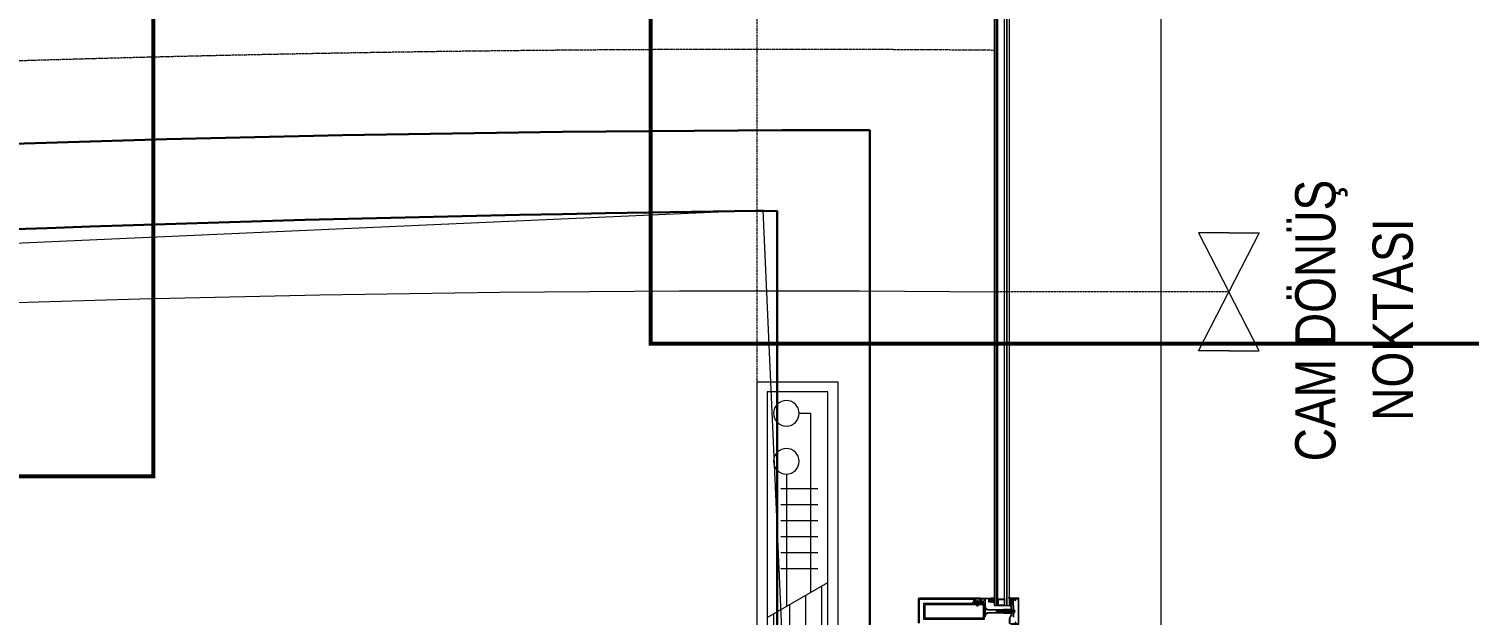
# Model space of a CAD drawing. Extents: x -1439 to 23780, y -1362 to 4476.
# Drawn here: x 10486.6 to 10844.4, y 1782 to 1927.8 of the extents above; entities that cross this region are included whole.
import ezdxf

# ---------------------------------------------------------------- set-up
doc = ezdxf.new("R2010")
doc.units = 0
doc.header["$MEASUREMENT"] = 0
for name, pattern in [('Audi$0$DASHDOT2', [0.5, 0.25, -0.125, 0, -0.125]), ('Audi$0$DASHED2', [0.375, 0.25, -0.125]), ('Audi$0$DOT2', [0.125, 0, -0.125]), ('Audi$0$HIDDEN', [0.375, 0.25, -0.125]), ('Audi$0$HIDDEN2', [4.7625, 3.175, -1.5875])]:
    doc.linetypes.add(name, pattern=pattern)
doc.layers.get('0').update_dxf_attribs({"color": 9, "lineweight": 9})
for name, color, linetype, lineweight in [('Audi$0$04', 8, 'Continuous', 9), ('Audi$0$06C', 8, 'Continuous', 9), ('Audi$0$06D', 8, 'Continuous', 9), ('Audi$0$10', 8, 'Continuous', 9), ('Audi$0$15', 8, 'Continuous', 9), ('Audi$0$20', 8, 'Audi$0$DOT2', 9), ('Audi$0$21', 8, 'Continuous', 9), ('Audi$0$24', 8, 'Audi$0$DASHDOT2', 9), ('Audi$0$32', 8, 'Continuous', 9), ('E-KABLO', 7, 'Continuous', 30)]:
    doc.layers.add(name, color=color, linetype=linetype, lineweight=lineweight)
doc.styles.add('Audi$0$MuuM_TEXT-STANDART', font='ARIALN.TTF')

# ---------------------------------------------------------------- blocks, each defined once
blk = doc.blocks.new('Audi$0$p-konvektor_audi')
for p, q in [((250, 89.48), (0, 89.47)), ((250, 89.47), (0, 89.48)), ((0, 89.48), (0, 69.47)), ((250, 69.47), (250, 89.47)), ((16.61, 71.95), (16.6, 86.99)), ((30.73, 71.95), (30.72, 86.99)), ((44.85, 71.95), (44.84, 86.99)), ((58.96, 71.95), (58.96, 86.99)), ((73.08, 71.95), (73.08, 86.99)), ((87.2, 71.95), (87.2, 86.99)), ((101.32, 71.95), (101.32, 86.99)), ((115.44, 71.95), (115.44, 86.99)), ((129.56, 71.95), (129.56, 86.99)), ((143.68, 71.95), (143.68, 86.98)), ((157.8, 71.95), (157.8, 86.98)), ((171.92, 71.94), (171.92, 86.98)), ((186.04, 71.94), (186.04, 86.98)), ((191.48, 71.95), (200.19, 86.99)), ((199.29, 85.44), (2.49, 85.42)), ((242.21, 82.69), (197.7, 82.69)), ((203.55, 84.5), (203.55, 75.36)), ((207.52, 84.5), (207.52, 75.36)), ((211.5, 84.5), (211.5, 75.36)), ((215.48, 84.5), (215.48, 75.36)), ((219.45, 84.5), (219.45, 75.36)), ((223.43, 84.5), (223.43, 75.36)), ((242.21, 79.91), (242.21, 82.69)), ((196.99, 81.46), (2.49, 81.45)), ((194.68, 77.48), (2.49, 77.47)), ((227.1, 76.72), (194.25, 76.73)), ((192.38, 73.51), (2.49, 73.49)), ((0, 69.47), (250, 69.47))]:
    blk.add_line(p, q)
for points in [[(250, 89.47), (0, 89.47), (0, 69.47), (250, 69.47)], [(247.51, 86.99), (247.51, 71.95), (2.49, 71.95), (2.49, 86.99)]]:
    blk.add_lwpolyline(points, close=True)
for centre in [(230.28, 76.72), (242.21, 76.72)]:
    blk.add_circle(centre, 3.18)
blk = doc.blocks.new('Audi$0$p-audi_arac')
at = {"layer": 'Audi$0$06D', "lineweight": 0, "flags": 128}
blk.add_lwpolyline([(695.6, 0.8), (-4.4, 0.8), (-4.4, 400.8), (695.6, 400.8)], close=True, dxfattribs=at)
blk = doc.blocks.new('Audi$0$vid u')
at = {"color": 252, "lineweight": -3, "ltscale": 0.5}
for p, q in [((-18171.1, 6484.2), (-18170.1, 6484.5)), ((-18167.9, 6482.9), (-18171.1, 6484.2)), ((-18166.9, 6483.2), (-18171.1, 6484.2)), ((-18171.1, 6481.6), (-18170.1, 6482)), ((-18167.9, 6480.3), (-18171.1, 6481.6)), ((-18166.9, 6480.7), (-18171.1, 6481.6)), ((-18171.1, 6479.1), (-18170.1, 6479.4)), ((-18167.9, 6477.8), (-18171.1, 6479.1)), ((-18166.9, 6478.1), (-18171.1, 6479.1)), ((-18171.1, 6476.5), (-18170.1, 6476.9)), ((-18167.9, 6475.2), (-18171.1, 6476.5)), ((-18166.9, 6475.6), (-18171.1, 6476.5)), ((-18170.6, 6486.7), (-18169.6, 6487)), ((-18167.2, 6486), (-18170.6, 6486.7)), ((-18168.2, 6485.6), (-18170.6, 6486.7)), ((-18169.9, 6486.4), (-18170.1, 6485.9)), ((-18170.1, 6484.5), (-18170.1, 6485.8)), ((-18170.1, 6484.5), (-18166.9, 6483.2)), ((-18170.1, 6484.5), (-18166.9, 6483.2)), ((-18170.1, 6482), (-18170.1, 6483.8)), ((-18170.1, 6482), (-18166.9, 6480.7)), ((-18170.1, 6482), (-18166.9, 6480.7)), ((-18170.1, 6479.4), (-18170.1, 6481.2)), ((-18170.1, 6479.4), (-18166.9, 6478.1)), ((-18170.1, 6479.4), (-18166.9, 6478.1)), ((-18170.1, 6476.9), (-18170.1, 6478.7)), ((-18170.1, 6476.9), (-18166.9, 6475.6)), ((-18170.1, 6476.9), (-18166.9, 6475.6)), ((-18169, 6489), (-18169.6, 6487)), ((-18169.6, 6487), (-18167.2, 6486)), ((-18169, 6489), (-18168.5, 6486.6)), ((-18167.2, 6486), (-18168.2, 6485.6)), ((-18168.2, 6485.6), (-18167.9, 6485)), ((-18167.9, 6483.6), (-18167.9, 6484.9)), ((-18166.9, 6483.2), (-18167.9, 6482.9)), ((-18167.9, 6481.1), (-18167.9, 6482.9)), ((-18166.9, 6480.7), (-18167.9, 6480.3)), ((-18167.9, 6478.5), (-18167.9, 6480.3)), ((-18166.9, 6478.1), (-18167.9, 6477.8)), ((-18167.9, 6476), (-18167.9, 6477.8)), ((-18164.9, 6445.9), (-18173.1, 6445.9)), ((-18173.1, 6444.2), (-18173.1, 6445.9)), ((-18171.1, 6473.9), (-18170.1, 6474.3)), ((-18167.9, 6472.7), (-18171.1, 6473.9)), ((-18166.9, 6473), (-18171.1, 6473.9)), ((-18171.1, 6471.5), (-18170.1, 6471.9)), ((-18167.9, 6470.2), (-18171.1, 6471.5)), ((-18166.9, 6470.6), (-18171.1, 6471.5)), ((-18171.1, 6469.2), (-18170.1, 6469.6)), ((-18167.9, 6467.9), (-18171.1, 6469.2)), ((-18166.9, 6468.3), (-18171.1, 6469.2)), ((-18171.1, 6467), (-18170.1, 6467.3)), ((-18167.9, 6465.7), (-18171.1, 6467)), ((-18166.9, 6466.1), (-18171.1, 6467)), ((-18171.1, 6464.7), (-18170.1, 6465.1)), ((-18167.9, 6463.4), (-18171.1, 6464.7)), ((-18166.9, 6463.8), (-18171.1, 6464.7)), ((-18171.1, 6462.4), (-18170.1, 6462.8)), ((-18167.9, 6461.1), (-18171.1, 6462.4)), ((-18166.9, 6461.5), (-18171.1, 6462.4)), ((-18171.1, 6460.1), (-18170.1, 6460.5)), ((-18167.9, 6458.8), (-18171.1, 6460.1)), ((-18166.9, 6459.2), (-18171.1, 6460.1)), ((-18171.1, 6457.8), (-18170.1, 6458.2)), ((-18167.9, 6456.5), (-18171.1, 6457.8)), ((-18166.9, 6456.9), (-18171.1, 6457.8)), ((-18171.1, 6455.5), (-18170.1, 6455.9)), ((-18167.9, 6454.2), (-18171.1, 6455.5)), ((-18166.9, 6454.6), (-18171.1, 6455.5)), ((-18171.1, 6453.2), (-18170.1, 6453.6)), ((-18166.9, 6452.3), (-18171.1, 6453.2)), ((-18167.9, 6451.9), (-18171.1, 6453.2)), ((-18170.1, 6451.3), (-18171.1, 6450.9)), ((-18167.9, 6449.6), (-18171.1, 6450.9)), ((-18171.1, 6450.9), (-18166.9, 6450)), ((-18171.1, 6448.6), (-18170.1, 6449)), ((-18167.9, 6447.3), (-18171.1, 6448.6)), ((-18166.9, 6447.7), (-18171.1, 6448.6)), ((-18170.1, 6474.3), (-18170.1, 6476.1)), ((-18170.1, 6474.3), (-18166.9, 6473)), ((-18170.1, 6474.3), (-18166.9, 6473)), ((-18170.1, 6471.9), (-18170.1, 6473.5)), ((-18170.1, 6471.9), (-18166.9, 6470.6)), ((-18170.1, 6471.9), (-18166.9, 6470.6)), ((-18170.1, 6469.6), (-18170.1, 6471.1)), ((-18170.1, 6469.6), (-18166.9, 6468.3)), ((-18170.1, 6469.6), (-18166.9, 6468.3)), ((-18170.1, 6467.3), (-18170.1, 6468.9)), ((-18170.1, 6467.3), (-18166.9, 6466.1)), ((-18170.1, 6467.3), (-18166.9, 6466.1)), ((-18170.1, 6465.1), (-18170.1, 6466.6)), ((-18170.1, 6465.1), (-18166.9, 6463.8)), ((-18170.1, 6465.1), (-18166.9, 6463.8)), ((-18170.1, 6462.8), (-18170.1, 6464.4)), ((-18170.1, 6462.8), (-18166.9, 6461.5)), ((-18170.1, 6462.8), (-18166.9, 6461.5)), ((-18170.1, 6460.5), (-18170.1, 6462)), ((-18170.1, 6460.5), (-18166.9, 6459.2)), ((-18170.1, 6460.5), (-18166.9, 6459.2)), ((-18170.1, 6458.2), (-18170.1, 6459.7)), ((-18170.1, 6458.2), (-18166.9, 6456.9)), ((-18170.1, 6455.9), (-18170.1, 6457.4)), ((-18170.1, 6455.9), (-18166.9, 6454.6)), ((-18170.1, 6453.6), (-18170.1, 6455.1)), ((-18170.1, 6453.6), (-18166.9, 6452.3)), ((-18170.1, 6453.6), (-18166.9, 6452.3)), ((-18170.1, 6451.3), (-18170.1, 6452.8)), ((-18166.9, 6450), (-18170.1, 6451.3)), ((-18170.1, 6449), (-18170.1, 6450.5)), ((-18170.1, 6449), (-18166.9, 6447.7)), ((-18170.1, 6445.9), (-18170.1, 6448.2)), ((-18166.9, 6475.6), (-18167.9, 6475.2)), ((-18167.9, 6473.4), (-18167.9, 6475.2)), ((-18166.9, 6473), (-18167.9, 6472.7)), ((-18167.9, 6471), (-18167.9, 6472.7)), ((-18166.9, 6470.6), (-18167.9, 6470.2)), ((-18167.9, 6468.7), (-18167.9, 6470.2)), ((-18166.9, 6468.3), (-18167.9, 6467.9)), ((-18167.9, 6466.5), (-18167.9, 6467.9)), ((-18166.9, 6466.1), (-18167.9, 6465.7)), ((-18167.9, 6464.2), (-18167.9, 6465.7)), ((-18166.9, 6463.8), (-18167.9, 6463.4)), ((-18167.9, 6461.9), (-18167.9, 6463.4)), ((-18166.9, 6461.5), (-18167.9, 6461.1)), ((-18167.9, 6459.6), (-18167.9, 6461.1)), ((-18166.9, 6459.2), (-18167.9, 6458.8)), ((-18167.9, 6457.3), (-18167.9, 6458.8)), ((-18166.9, 6456.9), (-18167.9, 6456.5)), ((-18167.9, 6455), (-18167.9, 6456.5)), ((-18166.9, 6454.6), (-18167.9, 6454.2)), ((-18167.9, 6452.7), (-18167.9, 6454.2)), ((-18166.9, 6452.3), (-18167.9, 6451.9)), ((-18167.9, 6450.4), (-18167.9, 6451.9)), ((-18166.9, 6450), (-18167.9, 6449.6)), ((-18167.9, 6448.1), (-18167.9, 6449.6)), ((-18166.9, 6447.7), (-18167.9, 6447.3)), ((-18167.9, 6445.9), (-18167.9, 6447.3)), ((-18164.9, 6444.2), (-18164.9, 6445.9))]:
    blk.add_line(p, q, dxfattribs=at)
blk.add_lwpolyline([(-18169.6, 6442.8), (-18169.1, 6443.2), (-18168.9, 6443.2), (-18168.4, 6442.8)], dxfattribs=at)
for centre, radius, start, end in [((-18169.9, 6485.8), 0.2, 155.3251, 180), ((-18168.1, 6484.9), 0.2, 0, 19.1116), ((-18168.6, 6450.7), 7.89, 234.7573, 262.4905), ((-18169.5, 6450.7), 7.89, 277.5095, 305.2427)]:
    blk.add_arc(centre, radius, start, end, dxfattribs=at)
blk = doc.blocks.new('*U538')
at = {"layer": 'Audi$0$10'}
h = blk.add_hatch(dxfattribs=at)
h.set_pattern_fill('LINE', color=256, scale=0.666667, angle=585, style=0)
h.set_pattern_definition([(45, (-54.08257, -143.59187), (-0.058925565, 0.058925565), [])])
edge = h.paths.add_edge_path()
edge.add_arc((3.72, -23.02), 0.625, 117.2, 157.3388)
edge.add_arc((3, -22.7), 0.162, 270.1027, 332.96, ccw=False)
edge.add_line((3, -22.86), (2.92, -22.86))
edge.add_line((2.92, -22.86), (2.91, -22.86))
edge.add_line((2.91, -22.86), (2.9, -22.86))
edge.add_line((2.9, -22.86), (2.89, -22.86))
edge.add_line((2.89, -22.86), (2.89, -22.86))
edge.add_line((2.89, -22.86), (2.88, -22.85))
edge.add_line((2.88, -22.85), (2.87, -22.85))
edge.add_line((2.87, -22.85), (2.87, -22.84))
edge.add_line((2.87, -22.84), (2.86, -22.84))
edge.add_line((2.86, -22.84), (2.86, -22.83))
edge.add_line((2.86, -22.83), (2.86, -22.81))
edge.add_line((2.86, -22.81), (2.86, -22.74))
edge.add_line((2.86, -22.74), (2.86, -22.73))
edge.add_line((2.86, -22.73), (2.86, -22.73))
edge.add_line((2.86, -22.73), (2.86, -22.73))
edge.add_line((2.86, -22.73), (2.86, -22.73))
edge.add_line((2.86, -22.73), (2.85, -22.72))
edge.add_line((2.85, -22.72), (2.85, -22.72))
edge.add_line((2.85, -22.72), (2.85, -22.72))
edge.add_line((2.85, -22.72), (2.84, -22.72))
edge.add_line((2.84, -22.72), (2.84, -22.72))
edge.add_line((2.84, -22.72), (2.76, -22.72))
edge.add_line((2.76, -22.72), (2.76, -22.72))
edge.add_line((2.76, -22.72), (2.75, -22.72))
edge.add_line((2.75, -22.72), (2.75, -22.72))
edge.add_line((2.75, -22.72), (2.75, -22.72))
edge.add_line((2.75, -22.72), (2.74, -22.72))
edge.add_line((2.74, -22.72), (2.74, -22.73))
edge.add_line((2.74, -22.73), (2.74, -22.73))
edge.add_line((2.74, -22.73), (2.74, -22.73))
edge.add_line((2.74, -22.73), (2.74, -22.74))
edge.add_line((2.74, -22.74), (2.74, -22.81))
edge.add_line((2.74, -22.81), (2.74, -22.82))
edge.add_line((2.74, -22.82), (2.74, -22.83))
edge.add_line((2.74, -22.83), (2.73, -22.84))
edge.add_line((2.73, -22.84), (2.73, -22.84))
edge.add_line((2.73, -22.84), (2.72, -22.85))
edge.add_line((2.72, -22.85), (2.72, -22.85))
edge.add_line((2.72, -22.85), (2.71, -22.86))
edge.add_line((2.71, -22.86), (2.7, -22.86))
edge.add_line((2.7, -22.86), (2.69, -22.86))
edge.add_line((2.69, -22.86), (2.68, -22.86))
edge.add_line((2.68, -22.86), (2.67, -22.86))
edge.add_line((2.67, -22.86), (2.67, -22.86))
edge.add_line((2.67, -22.86), (2.66, -22.85))
edge.add_line((2.66, -22.85), (2.65, -22.85))
edge.add_line((2.65, -22.85), (2.65, -22.84))
edge.add_line((2.65, -22.84), (2.64, -22.84))
edge.add_line((2.64, -22.84), (2.64, -22.83))
edge.add_line((2.64, -22.83), (2.64, -22.81))
edge.add_line((2.64, -22.81), (2.64, -22.74))
edge.add_line((2.64, -22.74), (2.64, -22.73))
edge.add_line((2.64, -22.73), (2.64, -22.73))
edge.add_line((2.64, -22.73), (2.64, -22.73))
edge.add_line((2.64, -22.73), (2.64, -22.73))
edge.add_line((2.64, -22.73), (2.63, -22.72))
edge.add_line((2.63, -22.72), (2.63, -22.72))
edge.add_line((2.63, -22.72), (2.63, -22.72))
edge.add_line((2.63, -22.72), (2.62, -22.72))
edge.add_line((2.62, -22.72), (2.62, -22.72))
edge.add_line((2.62, -22.72), (2.54, -22.72))
edge.add_line((2.54, -22.72), (2.54, -22.72))
edge.add_line((2.54, -22.72), (2.53, -22.72))
edge.add_line((2.53, -22.72), (2.53, -22.72))
edge.add_line((2.53, -22.72), (2.53, -22.72))
edge.add_line((2.53, -22.72), (2.52, -22.72))
edge.add_line((2.52, -22.72), (2.52, -22.73))
edge.add_line((2.52, -22.73), (2.52, -22.73))
edge.add_line((2.52, -22.73), (2.52, -22.73))
edge.add_line((2.52, -22.73), (2.52, -22.74))
edge.add_line((2.52, -22.74), (2.52, -22.81))
edge.add_line((2.52, -22.81), (2.52, -22.82))
edge.add_line((2.52, -22.82), (2.52, -22.83))
edge.add_line((2.52, -22.83), (2.51, -22.84))
edge.add_line((2.51, -22.84), (2.51, -22.84))
edge.add_line((2.51, -22.84), (2.5, -22.85))
edge.add_line((2.5, -22.85), (2.5, -22.85))
edge.add_line((2.5, -22.85), (2.49, -22.86))
edge.add_line((2.49, -22.86), (2.48, -22.86))
edge.add_line((2.48, -22.86), (2.47, -22.86))
edge.add_line((2.47, -22.86), (2.46, -22.86))
edge.add_line((2.46, -22.86), (2.45, -22.86))
edge.add_line((2.45, -22.86), (2.45, -22.86))
edge.add_line((2.45, -22.86), (2.44, -22.85))
edge.add_line((2.44, -22.85), (2.43, -22.85))
edge.add_line((2.43, -22.85), (2.43, -22.84))
edge.add_line((2.43, -22.84), (2.42, -22.84))
edge.add_line((2.42, -22.84), (2.42, -22.83))
edge.add_line((2.42, -22.83), (2.42, -22.81))
edge.add_line((2.42, -22.81), (2.42, -22.74))
edge.add_line((2.42, -22.74), (2.42, -22.73))
edge.add_line((2.42, -22.73), (2.42, -22.73))
edge.add_line((2.42, -22.73), (2.42, -22.73))
edge.add_line((2.42, -22.73), (2.42, -22.73))
edge.add_line((2.42, -22.73), (2.41, -22.72))
edge.add_line((2.41, -22.72), (2.41, -22.72))
edge.add_line((2.41, -22.72), (2.41, -22.72))
edge.add_line((2.41, -22.72), (2.4, -22.72))
edge.add_line((2.4, -22.72), (2.4, -22.72))
edge.add_line((2.4, -22.72), (2.32, -22.72))
edge.add_line((2.32, -22.72), (2.32, -22.72))
edge.add_line((2.32, -22.72), (2.31, -22.72))
edge.add_line((2.31, -22.72), (2.31, -22.72))
edge.add_line((2.31, -22.72), (2.31, -22.72))
edge.add_line((2.31, -22.72), (2.3, -22.72))
edge.add_line((2.3, -22.72), (2.3, -22.73))
edge.add_line((2.3, -22.73), (2.3, -22.73))
edge.add_line((2.3, -22.73), (2.3, -22.73))
edge.add_line((2.3, -22.73), (2.3, -22.74))
edge.add_line((2.3, -22.74), (2.3, -22.81))
edge.add_line((2.3, -22.81), (2.3, -22.82))
edge.add_line((2.3, -22.82), (2.3, -22.83))
edge.add_line((2.3, -22.83), (2.29, -22.84))
edge.add_line((2.29, -22.84), (2.29, -22.84))
edge.add_line((2.29, -22.84), (2.28, -22.85))
edge.add_line((2.28, -22.85), (2.28, -22.85))
edge.add_line((2.28, -22.85), (2.27, -22.86))
edge.add_line((2.27, -22.86), (2.26, -22.86))
edge.add_line((2.26, -22.86), (2.25, -22.86))
edge.add_line((2.25, -22.86), (2.24, -22.86))
edge.add_line((2.24, -22.86), (2.23, -22.86))
edge.add_line((2.23, -22.86), (2.23, -22.86))
edge.add_line((2.23, -22.86), (2.22, -22.85))
edge.add_line((2.22, -22.85), (2.21, -22.85))
edge.add_line((2.21, -22.85), (2.21, -22.84))
edge.add_line((2.21, -22.84), (2.2, -22.84))
edge.add_line((2.2, -22.84), (2.2, -22.83))
edge.add_line((2.2, -22.83), (2.2, -22.81))
edge.add_line((2.2, -22.81), (2.2, -22.74))
edge.add_line((2.2, -22.74), (2.2, -22.73))
edge.add_line((2.2, -22.73), (2.2, -22.73))
edge.add_line((2.2, -22.73), (2.2, -22.73))
edge.add_line((2.2, -22.73), (2.2, -22.73))
edge.add_line((2.2, -22.73), (2.19, -22.72))
edge.add_line((2.19, -22.72), (2.19, -22.72))
edge.add_line((2.19, -22.72), (2.19, -22.72))
edge.add_line((2.19, -22.72), (2.18, -22.72))
edge.add_line((2.18, -22.72), (2.18, -22.72))
edge.add_line((2.18, -22.72), (2.1, -22.72))
edge.add_line((2.1, -22.72), (2.1, -22.72))
edge.add_line((2.1, -22.72), (2.09, -22.72))
edge.add_line((2.09, -22.72), (2.09, -22.72))
edge.add_line((2.09, -22.72), (2.09, -22.72))
edge.add_line((2.09, -22.72), (2.08, -22.72))
edge.add_line((2.08, -22.72), (2.08, -22.73))
edge.add_line((2.08, -22.73), (2.08, -22.73))
edge.add_line((2.08, -22.73), (2.08, -22.73))
edge.add_line((2.08, -22.73), (2.08, -22.74))
edge.add_line((2.08, -22.74), (2.08, -22.99))
edge.add_arc((2.11, -22.99), 0.03, 180, 270)
edge.add_line((2.11, -23.02), (2.29, -23.02))
edge.add_line((2.29, -23.02), (2.29, -23.19))
edge.add_line((2.29, -23.19), (2.22, -23.21))
edge.add_arc((2.23, -23.26), 0.05, 104.5985, 212.0394)
edge.add_arc((2.27, -23.23), 0.1, 212.0394, 243.6122)
edge.add_arc((2.52, -22.73), 0.662, 243.6122, 296.3878)
edge.add_arc((2.77, -23.23), 0.1, 296.3878, 327.9606)
edge.add_arc((2.82, -23.26), 0.05, 327.9606, 435.4015)
edge.add_line((2.83, -23.21), (2.75, -23.19))
edge.add_line((2.75, -23.19), (2.75, -23.02))
edge.add_line((2.75, -23.02), (3.17, -23.02))
edge.add_arc((3.17, -22.97), 0.05, 270, 346.8402)
edge.add_arc((3.97, -23.12), 0.763, 128.6618, 169.1202, ccw=False)
edge.add_arc((3.45, -22.51), 0.0486, 333.0293, 465.4317)
edge = h.paths.add_edge_path(flags=16)
edge.add_arc((2.62, -23.22), 0.03, 280.824, 360)
edge.add_line((2.65, -23.22), (2.65, -23.05))
edge.add_arc((2.62, -23.05), 0.03, 360, 450)
edge.add_line((2.62, -23.02), (2.42, -23.02))
edge.add_arc((2.42, -23.05), 0.03, 90, 180)
edge.add_line((2.39, -23.05), (2.39, -23.22))
edge.add_arc((2.42, -23.22), 0.03, 180, 259.176)
edge.add_arc((2.52, -22.69), 0.562, 259.176, 280.824)
for p, q in [((1.17, -14.71), (1.18, -14.7)), ((1.18, -14.72), (1.17, -14.71)), ((1.18, -14.7), (1.36, -14.62)), ((1.41, -14.81), (1.18, -14.72)), ((1.4, -14.61), (1.31, -14.77)), ((1.31, -14.77), (1.36, -14.62)), ((1.36, -14.62), (1.38, -14.59)), ((1.38, -14.59), (1.36, -14.68)), ((1.36, -14.68), (1.37, -14.66)), ((1.37, -14.66), (1.39, -14.59)), ((1.38, -14.59), (1.39, -14.59)), ((1.39, -14.59), (1.4, -14.61)), ((1.4, -14.61), (1.44, -14.59)), ((1.41, -14.82), (1.46, -14.59)), ((1.41, -14.82), (1.41, -14.81)), ((1.43, -14.85), (1.41, -14.82)), ((1.48, -14.56), (1.43, -14.85)), ((1.44, -14.85), (1.43, -14.85)), ((1.44, -14.85), (1.49, -14.56)), ((1.44, -14.59), (1.46, -14.59)), ((1.46, -14.82), (1.44, -14.85)), ((1.46, -14.59), (1.48, -14.56)), ((1.51, -14.82), (1.46, -14.82)), ((1.48, -14.56), (1.49, -14.56)), ((1.49, -14.56), (1.51, -14.59)), ((1.51, -14.82), (1.55, -14.59)), ((1.51, -14.59), (1.55, -14.59)), ((1.53, -14.85), (1.51, -14.82)), ((1.53, -14.85), (1.58, -14.56)), ((1.57, -14.56), (1.53, -14.85)), ((1.55, -14.82), (1.53, -14.85)), ((1.55, -14.82), (1.53, -14.85)), ((1.53, -14.85), (1.53, -14.85)), ((1.55, -14.59), (1.57, -14.56)), ((1.6, -14.59), (1.55, -14.82)), ((1.6, -14.82), (1.55, -14.82)), ((1.58, -14.56), (1.57, -14.56)), ((1.58, -14.56), (1.6, -14.59)), ((1.6, -14.82), (1.65, -14.59)), ((1.6, -14.59), (1.65, -14.59)), ((1.62, -14.85), (1.6, -14.82)), ((1.67, -14.56), (1.62, -14.85)), ((1.63, -14.85), (1.62, -14.85)), ((1.63, -14.85), (1.68, -14.56)), ((1.65, -14.82), (1.63, -14.85)), ((1.65, -14.82), (1.63, -14.85)), ((1.65, -14.59), (1.67, -14.56)), ((1.7, -14.59), (1.65, -14.82)), ((1.7, -14.82), (1.65, -14.82)), ((1.68, -14.56), (1.67, -14.56)), ((1.68, -14.56), (1.7, -14.59)), ((1.75, -14.59), (1.7, -14.59)), ((1.7, -14.82), (1.75, -14.59)), ((1.72, -14.85), (1.7, -14.82)), ((1.77, -14.56), (1.72, -14.85)), ((1.73, -14.85), (1.72, -14.85)), ((1.73, -14.85), (1.78, -14.56)), ((1.75, -14.82), (1.73, -14.85)), ((1.75, -14.82), (1.73, -14.85)), ((1.75, -14.59), (1.77, -14.56)), ((1.8, -14.59), (1.75, -14.82)), ((1.75, -14.82), (1.8, -14.82)), ((1.78, -14.56), (1.77, -14.56)), ((1.78, -14.56), (1.8, -14.59)), ((1.8, -14.82), (1.84, -14.59)), ((1.8, -14.59), (1.84, -14.59)), ((1.82, -14.85), (1.8, -14.82)), ((1.82, -14.85), (1.87, -14.56)), ((1.86, -14.56), (1.82, -14.85)), ((1.84, -14.82), (1.82, -14.85)), ((1.84, -14.82), (1.82, -14.85)), ((1.82, -14.85), (1.82, -14.85)), ((1.84, -14.59), (1.86, -14.56)), ((1.89, -14.59), (1.84, -14.82)), ((1.89, -14.82), (1.84, -14.82)), ((1.86, -14.56), (1.87, -14.56)), ((1.87, -14.56), (1.89, -14.59)), ((1.89, -14.59), (1.94, -14.59)), ((1.89, -14.82), (1.94, -14.59)), ((1.91, -14.85), (1.89, -14.82)), ((1.96, -14.56), (1.91, -14.85)), ((1.92, -14.85), (1.91, -14.85)), ((1.92, -14.85), (1.97, -14.56)), ((1.94, -14.82), (1.92, -14.85)), ((1.94, -14.82), (1.92, -14.85)), ((1.94, -14.59), (1.96, -14.56)), ((1.99, -14.59), (1.94, -14.82)), ((1.99, -14.82), (1.94, -14.82)), ((1.99, -14.82), (1.94, -14.82)), ((1.97, -14.56), (1.96, -14.56)), ((1.97, -14.56), (1.99, -14.59)), ((2.18, -14.59), (1.99, -14.59)), ((1.99, -14.82), (2.04, -14.59)), ((2.01, -14.85), (1.99, -14.82)), ((2.06, -14.56), (2.01, -14.85)), ((2.02, -14.85), (2.01, -14.85)), ((2.02, -14.85), (2.07, -14.56)), ((2.04, -14.82), (2.02, -14.85)), ((2.04, -14.82), (2.02, -14.85)), ((2.04, -14.59), (2.06, -14.56)), ((2.09, -14.59), (2.04, -14.82)), ((2.04, -14.82), (2.23, -14.82)), ((2.09, -14.82), (2.04, -14.82)), ((2.09, -14.82), (2.04, -14.82)), ((2.06, -14.56), (2.07, -14.56)), ((2.07, -14.56), (2.09, -14.59)), ((2.09, -14.82), (2.13, -14.59)), ((2.09, -14.59), (2.13, -14.59)), ((2.11, -14.85), (2.09, -14.82)), ((2.15, -14.56), (2.11, -14.85)), ((2.11, -14.85), (2.16, -14.56)), ((2.13, -14.82), (2.11, -14.85)), ((2.13, -14.82), (2.11, -14.85)), ((2.11, -14.85), (2.11, -14.85)), ((2.13, -14.59), (2.15, -14.56)), ((2.18, -14.59), (2.13, -14.82)), ((2.18, -14.82), (2.13, -14.82)), ((2.18, -14.82), (2.13, -14.82)), ((2.15, -14.56), (2.16, -14.56)), ((2.16, -14.56), (2.18, -14.59)), ((2.18, -14.82), (2.23, -14.59)), ((2.18, -14.59), (2.23, -14.59)), ((2.2, -14.85), (2.18, -14.82)), ((2.25, -14.56), (2.2, -14.85)), ((2.21, -14.85), (2.2, -14.85)), ((2.21, -14.85), (2.26, -14.56)), ((2.23, -14.82), (2.21, -14.85)), ((2.23, -14.82), (2.21, -14.85)), ((2.23, -14.59), (2.25, -14.56)), ((2.28, -14.59), (2.23, -14.82)), ((2.28, -14.82), (2.23, -14.82)), ((2.25, -14.56), (2.26, -14.56)), ((2.26, -14.56), (2.28, -14.59)), ((2.28, -14.59), (2.33, -14.59)), ((2.28, -14.82), (2.33, -14.59)), ((2.3, -14.85), (2.28, -14.82)), ((2.35, -14.56), (2.3, -14.85)), ((2.31, -14.85), (2.3, -14.85)), ((2.31, -14.85), (2.35, -14.56)), ((2.33, -14.82), (2.31, -14.85)), ((2.33, -14.82), (2.31, -14.85)), ((2.33, -14.59), (2.35, -14.56)), ((2.37, -14.59), (2.33, -14.82)), ((2.33, -14.82), (2.37, -14.82)), ((2.35, -14.56), (2.35, -14.56)), ((2.35, -14.56), (2.37, -14.59)), ((2.37, -14.59), (2.42, -14.59)), ((2.37, -14.82), (2.42, -14.59)), ((2.39, -14.85), (2.37, -14.82)), ((2.44, -14.56), (2.39, -14.85)), ((2.4, -14.85), (2.39, -14.85)), ((2.4, -14.85), (2.45, -14.56)), ((2.42, -14.82), (2.4, -14.85)), ((2.42, -14.82), (2.4, -14.85)), ((2.42, -14.59), (2.44, -14.56)), ((2.45, -14.69), (2.42, -14.82)), ((2.42, -14.82), (2.45, -14.82)), ((2.44, -14.56), (2.45, -14.56)), ((2.56, -14.43), (2.45, -14.43)), ((2.45, -14.98), (2.45, -14.43)), ((2.56, -14.98), (2.45, -14.98)), ((-0.45, -21.26), (-0.45, -23.35)), ((-0.33, -21.21), (-0.4, -21.21)), ((-0.28, -20.92), (-0.28, -20.97)), ((-0.28, -20.97), (-0.23, -20.97)), ((-0.25, -21.46), (-0.25, -22.59)), ((-0.23, -20.97), (-0.23, -21.11)), ((0.2, -21.41), (-0.2, -21.41)), ((-0.13, -20.82), (-0.18, -20.82)), ((-0.08, -21.21), (-0.08, -20.87)), ((0.08, -21.21), (-0.08, -21.21)), ((0.08, -20.87), (0.08, -21.21)), ((0.18, -20.82), (0.13, -20.82)), ((0.23, -21.11), (0.23, -20.97)), ((0.23, -20.97), (0.28, -20.97)), ((0.25, -22.59), (0.25, -21.46)), ((0.28, -20.97), (0.28, -20.92)), ((0.4, -21.21), (0.33, -21.21)), ((0.45, -23.35), (0.45, -21.26)), ((-0.4, -23.4), (-0.37, -23.4)), ((-0.34, -23.39), (-0.26, -23.32)), ((-0.31, -23), (-0.26, -22.96)), ((-0.31, -23.17), (-0.31, -23)), ((-0.25, -23.2), (-0.28, -23.2)), ((-0.25, -22.92), (-0.25, -22.87)), ((-0.25, -23.28), (-0.25, -23.2)), ((-0.22, -22.84), (0.22, -22.84)), ((-0.2, -22.64), (0.2, -22.64)), ((0.25, -22.87), (0.25, -22.92)), ((0.28, -23.2), (0.25, -23.2)), ((0.25, -23.2), (0.25, -23.28)), ((0.25, -23.22), (0.27, -23.2)), ((0.26, -22.96), (0.31, -23)), ((0.26, -23.32), (0.34, -23.39)), ((0.31, -23), (0.31, -23.17)), ((0.37, -23.4), (0.4, -23.4))]:
    blk.add_line(p, q, dxfattribs=at)
for points in [[(-2.95, -0.3), (2.95, -0.3), (2.95, -0.3, -0.414214), (3.05, -0.4), (3.05, -13.71), (2.64, -13.71, 0.267949), (2.62, -13.72), (2.47, -13.97, 0.131652), (2.47, -13.99), (2.47, -14.12, 0.131652), (2.47, -14.13), (2.58, -14.31, 0.267949), (2.6, -14.33), (2.64, -14.33, 0.414214), (2.67, -14.3), (2.67, -14.03), (2.74, -13.91), (3.1, -13.91), (3.1, -15.21), (2.75, -15.21, 0.414214), (2.7, -15.26), (2.7, -15.89, 0.650971), (2.78, -15.92), (2.95, -15.77, 0.508142), (2.95, -15.72), (2.88, -15.69), (2.88, -15.41), (3.05, -15.41, 0.432363), (3.15, -15.5), (3.22, -15.5, 0.477393), (3.25, -15.48), (3.25, -0.3, 0.414214), (2.95, 0), (2.95, 0), (-2.95, 0, 0.414214)], [(-1.95, -16.41), (0, -16.41), (1.95, -16.41, 0.414214), (2.25, -16.11), (2.25, -15.61), (2.2, -15.5), (2.2, -13.57, -0.767327), (2.26, -13.55), (2.45, -13.89), (2.45, -14.68), (2.42, -14.71), (2.45, -14.74), (2.45, -16.11, 0.414214), (2.75, -16.41), (2.97, -16.41, 0.414214), (3.07, -16.31), (3.07, -15.66), (2.93, -15.66, -0.414214), (2.9, -15.63), (2.9, -15.61, -0.414214), (3, -15.51), (3.22, -15.51, -0.414214), (3.25, -15.54), (3.25, -16.61), (3.25, -18.08, -0.414214), (3.22, -18.11), (3.05, -18.11, -0.414214), (2.95, -18.01), (2.95, -17.99), (3.1, -17.99), (3.1, -17.69), (2.78, -17.69), (2.75, -17.66), (2.72, -17.69), (2.4, -17.69), (2.4, -17.99), (2.55, -17.99), (2.55, -18.01, -0.414214), (2.45, -18.11), (2.35, -18.11, -0.414214), (2.25, -18.01), (2.25, -17.69, -0.414214), (2.41, -17.53), (2.97, -17.53, 0.414214), (3.07, -17.43), (3.07, -16.71, 0.414214), (2.97, -16.61), (1.4, -16.61, 0.414214), (0.45, -17.56), (0.45, -20.24), (0.42, -20.27), (0.45, -20.3), (0.45, -21.16, -0.414214), (0.4, -21.21), (0.37, -21.21, -0.198912), (0.34, -21.19), (0.26, -21.12, -0.198912), (0.25, -21.08), (0.25, -21.01), (0.28, -21.01, 0.414214), (0.31, -20.98), (0.31, -20.81), (0.26, -20.76, -0.198912), (0.25, -20.72), (0.25, -20.65), (0.28, -20.65, 0.414214), (0.31, -20.62), (0.31, -20.45), (0.26, -20.4, -0.198912), (0.25, -20.36), (0.25, -20.24, 0.414214), (0.22, -20.21), (0, -20.21), (-0.22, -20.21, 0.414214), (-0.25, -20.24), (-0.25, -20.36, -0.198912), (-0.26, -20.4), (-0.31, -20.45), (-0.31, -20.62, 0.414214), (-0.28, -20.65), (-0.25, -20.65), (-0.25, -20.72, -0.198912), (-0.26, -20.76), (-0.31, -20.81), (-0.31, -20.98, 0.414214), (-0.28, -21.01), (-0.25, -21.01), (-0.25, -21.08, -0.198912), (-0.26, -21.12), (-0.34, -21.19, -0.198912), (-0.37, -21.21), (-0.4, -21.21, -0.414214), (-0.45, -21.16), (-0.45, -20.3), (-0.42, -20.27), (-0.45, -20.24), (-0.45, -17.56, 0.414214), (-1.4, -16.61)], [(-1.3, -23.38), (1.3, -23.38), (1.3, -23.31, -0.414214), (1.33, -23.28), (1.42, -23.28, -0.414214), (1.45, -23.31), (1.45, -23.38), (2, -23.38), (2, -23.13), (1.88, -23.13, -0.414214), (1.85, -23.1), (1.85, -23.03, -0.414214), (1.9, -22.98), (2.25, -22.98, -0.414214), (2.3, -23.03), (2.3, -23.1, -0.414214), (2.27, -23.13), (2.15, -23.13), (2.15, -23.38), (2.88, -23.38), (2.95, -23.13), (2.83, -23.13, -0.414214), (2.8, -23.1), (2.8, -23.03, -0.414214), (2.85, -22.98), (3.05, -22.98, -0.493145), (3.12, -23.07), (2.98, -23.57), (3.08, -23.62, -0.414214), (3.09, -23.66), (2.87, -24.04, -1), (2.74, -23.96), (2.9, -23.68), (2.71, -23.58), (1.55, -23.58), (1.46, -23.67, -0.198912), (1.44, -23.68), (0.83, -23.68), (0.8, -23.65), (0.77, -23.68), (0, -23.68), (-0.77, -23.68), (-0.8, -23.65), (-0.83, -23.68), (-1.44, -23.68, -0.198912)], [(3.25, -22.7), (3.25, -22.75), (2.45, -22.75, 0.10228), (1.16, -23.02, -0.152313), (0, -23.38, -0.152313), (-1.16, -23.02, 0.159108), (-1.84, -22.75), (-3.02, -22.75), (-3.02, -22.7), (-1.84, -22.7, -0.158967), (-1.13, -22.98, 0.152054), (0, -23.33, 0.152944), (1.13, -22.98, -0.10266), (2.45, -22.7), (3.25, -22.7)]]:
    blk.add_lwpolyline(points, format="xyb", dxfattribs=at)
for points in [[(-2, -1.41), (2, -1.41), (2, -16.41), (-2, -16.41)], [(-1.7, -1.71), (1.7, -1.71), (1.7, -16.11), (-1.7, -16.11)], [(1.47, -21.42), (1.47, -19.82), (3.07, -19.82), (3.07, -21.42)], [(1.57, -21.32), (1.57, -19.92), (2.97, -19.92), (2.97, -21.32)]]:
    blk.add_lwpolyline(points, close=True, dxfattribs=at)
for points in [[(0.26, -19.91, 0.414214), (0.29, -19.88), (0.29, -17.56, -0.239182), (0.74, -16.66, 0.725247), (0.73, -16.61), (0, -16.61), (-0.73, -16.61, 0.725247), (-0.74, -16.66, -0.239182), (-0.29, -17.56), (-0.29, -19.88, 0.414214), (-0.26, -19.91), (0, -19.91)], [(3.04, -18.12, -0.414214), (2.94, -18.02), (2.94, -17.96), (3.06, -17.96), (3.06, -17.86, 0.333333), (2.46, -17.86), (2.46, -17.96), (2.58, -17.96), (2.58, -18.02, -0.414214), (2.48, -18.12), (2.26, -18.12), (2.26, -18.77), (2.3, -18.77, 0.307685), (2.36, -18.73, -1.128702), (2.42, -18.76, -0.201212), (2.26, -18.87, 0.978531), (2.26, -18.97, 0.1613), (2.46, -18.85, -0.307572), (2.49, -18.85), (2.68, -18.96, 0.8391), (2.7, -18.94), (2.62, -18.85, -0.8391), (2.64, -18.82), (2.9, -18.96, 0.8391), (2.92, -18.94), (2.84, -18.85, -0.8391), (2.86, -18.82), (3.12, -18.96, 0.8391), (3.14, -18.94), (3.06, -18.85, -0.8391), (3.08, -18.82), (3.34, -18.96, 0.8391), (3.36, -18.94), (3.28, -18.85, -0.176327), (3.26, -18.79), (3.26, -18.12)], [(2.84, -18.12), (2.84, -17.89, 0.375047), (2.81, -17.86, 0.067879), (2.7, -17.86, 0.375047), (2.68, -17.89), (2.68, -18.12, -0.298217), (2.62, -18.21, 0.298217), (2.56, -18.3), (2.56, -18.33, 0.414214), (2.59, -18.36), (2.93, -18.36, 0.414214), (2.96, -18.33), (2.96, -18.3, 0.298217), (2.9, -18.21, -0.298217)], [(2.56, -18.54), (2.56, -18.57, 1), (2.96, -18.57), (2.96, -18.54, 0.414214), (2.93, -18.51), (2.59, -18.51, 0.414214)], [(-3.1, -24.85), (-3.1, -24.28), (-2.78, -24.28, 1), (-2.78, -24.13), (-3.1, -24.13), (-3.1, -23.65), (-3.02, -23.6, 0.339454), (-3, -23.57), (-3.14, -23.04, 0.876976), (-3.25, -23.05), (-3.25, -25), (3.25, -25), (3.25, -23.05, 0.876976), (3.14, -23.04), (3, -23.57, 0.339454), (3.02, -23.6), (3.1, -23.65), (3.1, -24.13), (2.78, -24.13, 1), (2.78, -24.28), (3.1, -24.28), (3.1, -24.85)], [(3.44, -22.46, 0.176952), (3.15, -22.78, -0.281357), (3, -22.86), (2.92, -22.86), (2.91, -22.86), (2.9, -22.86), (2.89, -22.86), (2.89, -22.86), (2.88, -22.85), (2.87, -22.85), (2.87, -22.84), (2.86, -22.84), (2.86, -22.83), (2.86, -22.81), (2.86, -22.74), (2.86, -22.73), (2.86, -22.73), (2.86, -22.73), (2.86, -22.73), (2.85, -22.72), (2.85, -22.72), (2.85, -22.72), (2.84, -22.72), (2.84, -22.72), (2.76, -22.72), (2.76, -22.72), (2.75, -22.72), (2.75, -22.72), (2.75, -22.72), (2.74, -22.72), (2.74, -22.73), (2.74, -22.73), (2.74, -22.73), (2.74, -22.74), (2.74, -22.81), (2.74, -22.82), (2.74, -22.83), (2.73, -22.84), (2.73, -22.84), (2.72, -22.85), (2.72, -22.85), (2.71, -22.86), (2.7, -22.86), (2.69, -22.86), (2.68, -22.86), (2.67, -22.86), (2.67, -22.86), (2.66, -22.85), (2.65, -22.85), (2.65, -22.84), (2.64, -22.84), (2.64, -22.83), (2.64, -22.81), (2.64, -22.74), (2.64, -22.73), (2.64, -22.73), (2.64, -22.73), (2.64, -22.73), (2.63, -22.72), (2.63, -22.72), (2.63, -22.72), (2.62, -22.72), (2.62, -22.72), (2.54, -22.72), (2.54, -22.72), (2.53, -22.72), (2.53, -22.72), (2.53, -22.72), (2.52, -22.72), (2.52, -22.73), (2.52, -22.73), (2.52, -22.73), (2.52, -22.74), (2.52, -22.81), (2.52, -22.82), (2.52, -22.83), (2.51, -22.84), (2.51, -22.84), (2.5, -22.85), (2.5, -22.85), (2.49, -22.86), (2.48, -22.86), (2.47, -22.86), (2.46, -22.86), (2.45, -22.86), (2.45, -22.86), (2.44, -22.85), (2.43, -22.85), (2.43, -22.84), (2.42, -22.84), (2.42, -22.83), (2.42, -22.81), (2.42, -22.74), (2.42, -22.73), (2.42, -22.73), (2.42, -22.73), (2.42, -22.73), (2.41, -22.72), (2.41, -22.72), (2.41, -22.72), (2.4, -22.72), (2.4, -22.72), (2.32, -22.72), (2.32, -22.72), (2.31, -22.72), (2.31, -22.72), (2.31, -22.72), (2.3, -22.72), (2.3, -22.73), (2.3, -22.73), (2.3, -22.73), (2.3, -22.74), (2.3, -22.81), (2.3, -22.82), (2.3, -22.83), (2.29, -22.84), (2.29, -22.84), (2.28, -22.85), (2.28, -22.85), (2.27, -22.86), (2.26, -22.86), (2.25, -22.86), (2.24, -22.86), (2.23, -22.86), (2.23, -22.86), (2.22, -22.85), (2.21, -22.85), (2.21, -22.84), (2.2, -22.84), (2.2, -22.83), (2.2, -22.81), (2.2, -22.74), (2.2, -22.73), (2.2, -22.73), (2.2, -22.73), (2.2, -22.73), (2.19, -22.72), (2.19, -22.72), (2.19, -22.72), (2.18, -22.72), (2.18, -22.72), (2.1, -22.72), (2.1, -22.72), (2.09, -22.72), (2.09, -22.72), (2.09, -22.72), (2.08, -22.72), (2.08, -22.73), (2.08, -22.73), (2.08, -22.73), (2.08, -22.74), (2.08, -22.99, 0.414214), (2.11, -23.02), (2.29, -23.02), (2.29, -23.19), (2.22, -23.21, 0.506456), (2.19, -23.28, 0.13864), (2.23, -23.32, 0.234436), (2.82, -23.32, 0.13864), (2.86, -23.28, 0.506456), (2.83, -23.21), (2.75, -23.19), (2.75, -23.02), (3.17, -23.02, 0.348434), (3.22, -22.98, -0.17839), (3.49, -22.53, 0.651907)], [(2.63, -23.25, 0.359904), (2.65, -23.22), (2.65, -23.05, 0.414214), (2.62, -23.02), (2.42, -23.02, 0.414214), (2.39, -23.05), (2.39, -23.22, 0.359904), (2.42, -23.25, 0.094739)], [(2.63, -23.25, 0.359904), (2.65, -23.22), (2.65, -23.05, 0.414214), (2.62, -23.02), (2.42, -23.02, 0.414214), (2.39, -23.05), (2.39, -23.22, 0.359904), (2.42, -23.25, 0.094739)]]:
    blk.add_lwpolyline(points, format="xyb", close=True, dxfattribs=at)
for points in [[(1.51, -14.59), (1.46, -14.82)], [(2.65, -14.67), (2.63, -14.7), (2.63, -14.71), (2.65, -14.74)]]:
    blk.add_lwpolyline(points, dxfattribs=at)
for centre, radius, start, end in [((2.13, -14.73), 0.521, 7.5095, 35.2427), ((2.13, -14.68), 0.521, 324.7573, 352.4905), ((-0.4, -21.26), 0.05, 90, 180), ((-0.33, -21.11), 0.1, 270, 360), ((-0.18, -20.92), 0.1, 90, 180), ((-0.2, -21.46), 0.05, 90, 180), ((-0.13, -20.87), 0.05, 0, 90), ((0.13, -20.87), 0.05, 90, 180), ((0.18, -20.92), 0.1, 360, 90), ((0.2, -21.46), 0.05, 0, 90), ((0.33, -21.11), 0.1, 180, 270), ((0.4, -21.26), 0.05, 0, 90), ((-0.4, -23.35), 0.05, 180, 270), ((-0.37, -23.35), 0.05, 270, 315), ((-0.28, -23.17), 0.03, 180, 270), ((-0.3, -22.92), 0.05, 315, 360), ((-0.3, -23.28), 0.05, 315, 360), ((-0.2, -22.59), 0.05, 180, 270), ((-0.22, -22.87), 0.03, 90, 180), ((0.2, -22.59), 0.05, 270, 0), ((0.22, -22.87), 0.03, 0, 90), ((0.3, -22.92), 0.05, 180, 225), ((0.3, -23.28), 0.05, 180, 225), ((0.28, -23.17), 0.03, 270, 0), ((0.37, -23.35), 0.05, 225, 270), ((0.4, -23.35), 0.05, 270, 0)]:
    blk.add_arc(centre, radius, start, end, dxfattribs=at)
at = {"layer": 'Audi$0$15'}
for p, q in [((1.47, -18.95), (1.47, -22.7)), ((1.47, -18.95), (208.25, -18.95)), ((1.47, -19.35), (208.25, -19.35)), ((1.47, -19.42), (208.25, -19.42)), ((1.47, -19.82), (208.25, -19.82)), ((1.47, -21.42), (208.25, -21.42)), ((1.47, -22.02), (208.25, -22.02)), ((1.47, -22.1), (208.25, -22.1)), ((1.47, -22.7), (208.25, -22.7))]:
    blk.add_line(p, q, dxfattribs=at)
at = {"layer": 'Audi$0$10', "xscale": 0.0999999999985448, "yscale": 0.0999999999985448, "zscale": 0.0999999999985448}
blk.add_blockref('Audi$0$vid u', (1816.9, -668.26), dxfattribs=at)
blk = doc.blocks.new('Audi$0$p-cam dönüş noktası')
at = {"layer": 'Audi$0$21', "elevation": 0}
for points in [[(-26.5, 56.83), (-34.04, 56.83), (-26.5, 42.14)], [(-26.5, 56.83), (-18.95, 56.83), (-26.5, 42.14)], [(-26.5, 27.45), (-34.04, 27.45), (-26.5, 42.14)], [(-26.5, 27.45), (-18.95, 27.45), (-26.5, 42.14)]]:
    blk.add_lwpolyline(points, dxfattribs=at)
at = {"layer": 'Audi$0$21', "linetype": 'Audi$0$DASHED2', "elevation": 0}
blk.add_lwpolyline([(-26.5, 42.14), (-84.7, 42.14)], dxfattribs=at)
at = {"layer": 'Audi$0$21', "style": 'Audi$0$MuuM_TEXT-STANDART'}
for s, p in [('CAM DÖNÜŞ ', (0, 0)), ('NOKTASI', (19.23, 10.07))]:
    blk.add_text(s, height=10, rotation=90, dxfattribs=at).set_placement(p)

msp = doc.modelspace()

# ---------------------------------------------------------------- linework, layer by layer
at = {"layer": 'Audi$0$06C'}
msp.add_lwpolyline([(9998.81, 1952.98), (10012.63, 1826.73, -0.029535), (10726.45, 1862.43)], format="xyb", dxfattribs=at)
at = {"layer": 'Audi$0$06D'}
msp.add_lwpolyline([(10767.79, 1989.45), (10767.8, 907.25)], dxfattribs=at)
at = {"layer": 'Audi$0$20', "linetype": 'Audi$0$HIDDEN', "lineweight": 0}
msp.add_lwpolyline([(7129.5, 979.76, -0.152644), (10705.5, 2076.19, -0.10573)], format="xyb", dxfattribs=at)
at = {"layer": 'Audi$0$20', "linetype": 'Audi$0$HIDDEN', "ltscale": 0.5}
msp.add_arc((10671.39, -4192.32), 6115, 89.48411, 96.222728, dxfattribs=at)
at = {"layer": 'Audi$0$21', "linetype": 'Audi$0$HIDDEN2', "ltscale": 0.1, "const_width": 1}
for points in [[(9939.87, 2271.8), (10517.49, 2271.8), (10517.49, 1816.58), (9939.87, 1816.58)], [(10863.81, 2197.8), (10641.02, 2197.8), (10641.02, 1849.53), (10863.81, 1849.53)]]:
    msp.add_lwpolyline(points, close=True, dxfattribs=at)
at = {"layer": 'Audi$0$24'}
msp.add_lwpolyline([(10667.5, 195), (10667.5, 4035)], dxfattribs=at)
at = {"layer": 'E-KABLO', "color": 6}
msp.add_line((10695.5, 558.94), (10695.5, 1902.59), dxfattribs=at)
at = {"layer": 'E-KABLO', "color": 4}
msp.add_line((10672.5, 575.8), (10672.5, 1882.56), dxfattribs=at)
at = {"layer": 'E-KABLO', "color": 6}
msp.add_arc((10693.09, -4636.55), 6539.14, 89.978863, 96.099296, dxfattribs=at)
at = {"layer": 'E-KABLO', "color": 4}
msp.add_arc((10764.84, -5855.68), 7738.79, 90.683671, 95.740265, dxfattribs=at)

# ---------------------------------------------------------------- block references
msp.add_blockref('Audi$0$p-cam dönüş noktası', (10811.15, 1820.28))
at = {"layer": 'Audi$0$04', "xscale": -1, "rotation": 2.552040130733149}
msp.add_blockref('Audi$0$p-audi_arac', (10682.45, 1482.11), dxfattribs=at)
at = {"layer": 'Audi$0$10', "rotation": 90}
msp.add_blockref('*U538', (10707.5, 1783), dxfattribs=at)
at = {"layer": 'Audi$0$32', "xscale": -1, "rotation": 270}
msp.add_blockref('Audi$0$p-konvektor_audi', (10598.03, 1590.01), dxfattribs=at)

doc.saveas('drawing.dxf')
